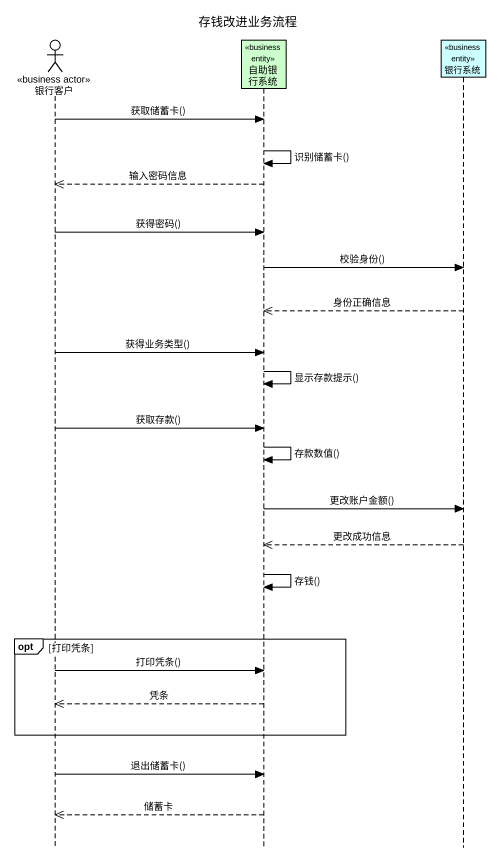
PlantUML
@startuml
title 存钱改进业务流程
hide footbox
actor 银行客户 <<business actor>>
participant 自助银行系统 <<business entity>> #CCFFCC
participant 银行系统 <<business entity>> #CCFFFF

银行客户 -> 自助银行系统 : 获取储蓄卡()
自助银行系统 -> 自助银行系统 : 识别储蓄卡()
自助银行系统 -->> 银行客户 : 输入密码信息
银行客户 -> 自助银行系统 : 获得密码()
自助银行系统 -> 银行系统 : 校验身份()
银行系统 -->> 自助银行系统 : 身份正确信息
银行客户 -> 自助银行系统 : 获得业务类型()
自助银行系统 -> 自助银行系统 : 显示存款提示()
银行客户 -> 自助银行系统 : 获取存款()
自助银行系统 -> 自助银行系统 : 存款数值()
自助银行系统 -> 银行系统 : 更改账户金额()
银行系统 -->> 自助银行系统 : 更改成功信息
自助银行系统 -> 自助银行系统 : 存钱()
opt 打印凭条
  银行客户 -> 自助银行系统 : 打印凭条()
  自助银行系统 -->> 银行客户 : 凭条
end
银行客户 -> 自助银行系统 : 退出储蓄卡()
自助银行系统 -->> 银行客户 : 储蓄卡
@enduml
